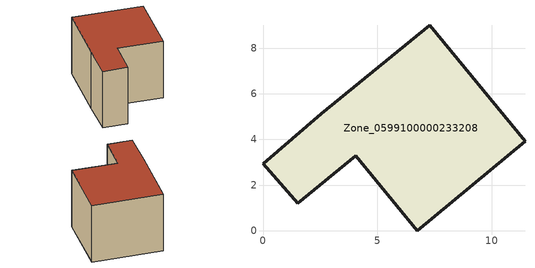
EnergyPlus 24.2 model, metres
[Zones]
Zone_0599100000233208
 floor ground (C_G): 4.05,3.28 1.52,1.2 0,2.94 2.54,5.12 7.3,9 11.46,3.92 6.74,0 z1.98
 wall outside (C_F): 1.52,1.2 4.05,3.28 6.74,0 11.46,3.92 7.3,9 2.54,5.12 0,2.94 1.52,1.2 z1.98:7.85
 roof outside (C_R): 11.46,3.92 7.3,9 2.54,5.12 0,2.94 1.52,1.2 4.05,3.28 6.74,0 z7.85
[BUILDING]
Pand.0599100000233208: North Axis=0; Terrain=City; Loads Convergence Tolerance Value=0.04; Temperature Convergence Tolerance Value=0.4; Solar Distribution=FullExterior; Maximum Number of Warmup Days=25; Minimum Number of Warmup Days=1
[Site:Location]
Rotterdam.The.Hague.AP_ZH_NLD Design_Conditions: Latitude=51.96; Longitude=4.45; Time Zone=1; Elevation=-4.5
[SITE:GROUNDTEMPERATURE:BUILDINGSURFACE]
18, 18, 18, 18, 18, 18, 18, 18, 18, 18, 18, 18
[MATERIAL] Thermal Absorptance=0.9; Solar Absorptance=0.7; Visible Absorptance=0.7
Name | Roughness | Thickness | Conductivity | Density | Specific Heat
G.TI.1946-1964 | MediumSmooth | 0.15 | 1 | 540 | 1210
F.TI.1946-1964 | Rough | 0.3 | 0.857143 | 1920 | 840
R.TI.1946-1964 | MediumRough | 0.2 | 0.277778 | 1500 | 1000
[CONSTRUCTION]
C_G: G.TI.1946-1964
C_F: F.TI.1946-1964
C_R: R.TI.1946-1964
[ZONE]
Zone_0599100000233208: Type=1; Multiplier=1; Ceiling Height=Autocalculate; Volume=Autocalculate; Floor Area=autocalculate; Part of Total Floor Area=Yes
[ZONEINFILTRATION:DESIGNFLOWRATE]
Infil_Zone_0599100000233208: Zone or ZoneList or Space or SpaceList=Zone_0599100000233208; Schedule=AlwaysOn; Design Flow Rate Calculation Method=Flow/Area; Flow Rate per Floor Area=0.003; Constant Term Coefficient=1; Temperature Term Coefficient=0; Velocity Term Coefficient=0; Velocity Squared Term Coefficient=0
[HVACTEMPLATE:ZONE:IDEALLOADSAIRSYSTEM]
Zone_0599100000233208: Maximum Heating Supply Air Temperature=50; Minimum Cooling Supply Air Temperature=13; Maximum Heating Supply Air Humidity Ratio=0.0156; Minimum Cooling Supply Air Humidity Ratio=0.0077; Heating Limit=NoLimit; Cooling Limit=NoLimit; Dehumidification Control Type=ConstantSensibleHeatRatio; Cooling Sensible Heat Ratio=0.7; Dehumidification Setpoint=60; Humidification Control Type=None; Humidification Setpoint=30; Outdoor Air Method=None; Outdoor Air Flow Rate per Person=0.00944; Outdoor Air Flow Rate per Zone Floor Area=0; Outdoor Air Flow Rate per Zone=0; Demand Controlled Ventilation Type=None; Outdoor Air Economizer Type=NoEconomizer; Heat Recovery Type=None; Sensible Heat Recovery Effectiveness=0.7; Latent Heat Recovery Effectiveness=0.65
[ZONECONTROL:THERMOSTAT]
ThermostatControl_Zone_0599100000233208: Zone or ZoneList=Zone_0599100000233208; Control Type Schedule=DualSetpointControlType; Control 1=Thermostat_Zone_0599100000233208; Temperature Difference Between Cutout And Setpoint=0
[THERMOSTATSETPOINT:DUALSETPOINT]
Thermostat_Zone_0599100000233208: Heating Setpoint Temperature Schedule=HeatingSetpoint_Zone_0599100000233208; Cooling Setpoint Temperature Schedule=CoolingSetpoint_Zone_0599100000233208
[SCHEDULE:COMPACT]
HeatingSetpoint_Zone_0599100000233208: Through: 12/31, For: AllDays, Until: 24:00, 21
CoolingSetpoint_Zone_0599100000233208: Through: 12/31, For: AllDays, Until: 24:00, 24
DualSetpointControlType: Through: 12/31, For: AllDays, Until: 24:00, 4
AlwaysOn: Through: 12/31, For: AllDays, Until: 24:00, 1
